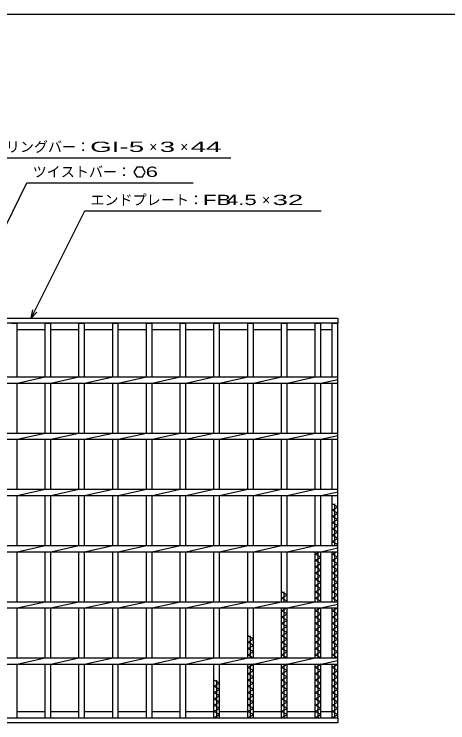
# Model space of a CAD drawing. Units: millimetres, scale not verified. Extents: x -910 to 866, y -641 to 527.
# Drawn here: x -498 to -113, y -104 to 527 of the extents above; entities that cross this region are included whole.
import ezdxf
from ezdxf.enums import TextEntityAlignment as Align

# ---------------------------------------------------------------- set-up
doc = ezdxf.new("R2010")
doc.units = ezdxf.units.MM
doc.header["$LTSCALE"] = 5
for name, color, linetype, lineweight in [('0_2', 150, 'Continuous', 25), ('16', 3, 'Continuous', 25), ('22', 4, 'Continuous', 25)]:
    doc.layers.add(name, color=color, linetype=linetype, lineweight=lineweight)
doc.styles.add('ベクトル', font='')
doc.styles.get('ベクトル').set_extended_font_data('ベクトル')

msp = doc.modelspace()

# ---------------------------------------------------------------- linework, layer by layer
at = {"layer": '0_2'}
msp.add_line((-864.5, 526.75), (865.5, 526.75), dxfattribs=at)
at = {"layer": '16'}
for p, q in [((-711, 256.25), (-211, 256.25)), ((-211, 256.25), (-211, 251.75)), ((-211, 251.75), (-711, 251.75)), ((-501, 251.75), (-496, 251.75)), ((-496, 204), (-496, 251.75)), ((-496, 246.25), (-471, 246.25)), ((-471, 204), (-471, 251.75)), ((-471, 251.75), (-466, 251.75)), ((-466, 204), (-466, 251.75)), ((-466, 246.25), (-441, 246.25)), ((-441, 204), (-441, 251.75)), ((-441, 251.75), (-436, 251.75)), ((-436, 204), (-436, 251.75)), ((-436, 246.25), (-411, 246.25)), ((-411, 204), (-411, 251.75)), ((-411, 251.75), (-406, 251.75)), ((-406, 204), (-406, 251.75)), ((-406, 246.25), (-381, 246.25)), ((-381, 204), (-381, 251.75)), ((-381, 251.75), (-376, 251.75)), ((-376, 204), (-376, 251.75)), ((-376, 246.25), (-351, 246.25)), ((-351, 204), (-351, 251.75)), ((-351, 251.75), (-346, 251.75)), ((-346, 204), (-346, 251.75)), ((-346, 246.25), (-321, 246.25)), ((-321, 204), (-321, 251.75)), ((-321, 251.75), (-316, 251.75)), ((-316, 204), (-316, 251.75)), ((-316, 246.25), (-291, 246.25)), ((-291, 204), (-291, 251.75)), ((-291, 251.75), (-286, 251.75)), ((-286, 204), (-286, 251.75)), ((-286, 246.25), (-261, 246.25)), ((-261, 204), (-261, 251.75)), ((-261, 251.75), (-256, 251.75)), ((-256, 204), (-256, 251.75)), ((-256, 246.25), (-231, 246.25)), ((-231, 204), (-231, 251.75)), ((-231, 251.75), (-226, 251.75)), ((-226, 204), (-226, 251.75)), ((-226, 246.25), (-216, 246.25)), ((-216, 204), (-216, 251.75)), ((-216, 251.75), (-211, 251.75)), ((-211, -99.25), (-211, 251.75)), ((-711, 204), (-211, 204)), ((-496, 198.5), (-471, 204)), ((-466, 198.5), (-441, 204)), ((-436, 198.5), (-411, 204)), ((-406, 198.5), (-381, 204)), ((-376, 198.5), (-351, 204)), ((-346, 198.5), (-321, 204)), ((-316, 198.5), (-291, 204)), ((-286, 198.5), (-261, 204)), ((-256, 198.5), (-231, 204)), ((-226, 198.5), (-211, 201.8)), ((-211, 198.5), (-211, 204)), ((-711, 198.5), (-211, 198.5)), ((-496, 154), (-496, 198.5)), ((-471, 154), (-471, 198.5)), ((-466, 154), (-466, 198.5)), ((-441, 154), (-441, 198.5)), ((-436, 154), (-436, 198.5)), ((-411, 154), (-411, 198.5)), ((-406, 154), (-406, 198.5)), ((-381, 154), (-381, 198.5)), ((-376, 154), (-376, 198.5)), ((-351, 154), (-351, 198.5)), ((-346, 154), (-346, 198.5)), ((-321, 154), (-321, 198.5)), ((-316, 154), (-316, 198.5)), ((-291, 154), (-291, 198.5)), ((-286, 154), (-286, 198.5)), ((-261, 154), (-261, 198.5)), ((-256, 154), (-256, 198.5)), ((-231, 154), (-231, 198.5)), ((-226, 154), (-226, 198.5)), ((-216, 154), (-216, 198.5)), ((-711, 154), (-211, 154)), ((-496, 148.5), (-471, 154)), ((-466, 148.5), (-441, 154)), ((-436, 148.5), (-411, 154)), ((-406, 148.5), (-381, 154)), ((-376, 148.5), (-351, 154)), ((-346, 148.5), (-321, 154)), ((-316, 148.5), (-291, 154)), ((-286, 148.5), (-261, 154)), ((-256, 148.5), (-231, 154)), ((-226, 148.5), (-211, 151.8)), ((-211, 148.5), (-211, 154)), ((-711, 148.5), (-211, 148.5)), ((-496, 104), (-496, 148.5)), ((-471, 104), (-471, 148.5)), ((-466, 104), (-466, 148.5)), ((-441, 104), (-441, 148.5)), ((-436, 104), (-436, 148.5)), ((-411, 104), (-411, 148.5)), ((-406, 104), (-406, 148.5)), ((-381, 104), (-381, 148.5)), ((-376, 104), (-376, 148.5)), ((-351, 104), (-351, 148.5)), ((-346, 104), (-346, 148.5)), ((-321, 104), (-321, 148.5)), ((-316, 104), (-316, 148.5)), ((-291, 104), (-291, 148.5)), ((-286, 104), (-286, 148.5)), ((-261, 104), (-261, 148.5)), ((-256, 104), (-256, 148.5)), ((-231, 104), (-231, 148.5)), ((-226, 104), (-226, 148.5)), ((-216, 104), (-216, 148.5)), ((-711, 104), (-211, 104)), ((-496, 98.5), (-471, 104)), ((-466, 98.5), (-441, 104)), ((-436, 98.5), (-411, 104)), ((-406, 98.5), (-381, 104)), ((-376, 98.5), (-351, 104)), ((-346, 98.5), (-321, 104)), ((-316, 98.5), (-291, 104)), ((-286, 98.5), (-261, 104)), ((-256, 98.5), (-231, 104)), ((-226, 98.5), (-211, 101.8)), ((-211, 98.5), (-211, 104)), ((-711, 98.5), (-211, 98.5)), ((-496, 54), (-496, 98.5)), ((-471, 54), (-471, 98.5)), ((-466, 54), (-466, 98.5)), ((-441, 54), (-441, 98.5)), ((-436, 54), (-436, 98.5)), ((-411, 54), (-411, 98.5)), ((-406, 54), (-406, 98.5)), ((-381, 54), (-381, 98.5)), ((-376, 54), (-376, 98.5)), ((-351, 54), (-351, 98.5)), ((-346, 54), (-346, 98.5)), ((-321, 54), (-321, 98.5)), ((-316, 54), (-316, 98.5)), ((-291, 54), (-291, 98.5)), ((-286, 54), (-286, 98.5)), ((-261, 54), (-261, 98.5)), ((-256, 54), (-256, 98.5)), ((-231, 54), (-231, 98.5)), ((-226, 54), (-226, 98.5)), ((-216, 54), (-216, 98.5)), ((-211, 88.35), (-216, 91.15)), ((-216, 85.55), (-211, 88.35)), ((-213.5, 54), (-213.5, 91.15)), ((-211, 82.75), (-216, 85.55)), ((-216, 79.95), (-211, 82.75)), ((-211, 77.15), (-216, 79.95)), ((-216, 74.35), (-211, 77.15)), ((-211, 71.55), (-216, 74.35)), ((-216, 68.75), (-211, 71.55)), ((-211, 65.95), (-216, 68.75)), ((-216, 63.15), (-211, 65.95)), ((-211, 60.35), (-216, 63.15)), ((-216, 57.55), (-211, 60.35)), ((-211, 54.75), (-216, 57.55)), ((-711, 54), (-211, 54)), ((-496, 48.5), (-471, 54)), ((-466, 48.5), (-441, 54)), ((-436, 48.5), (-411, 54)), ((-406, 48.5), (-381, 54)), ((-376, 48.5), (-351, 54)), ((-346, 48.5), (-321, 54)), ((-316, 48.5), (-291, 54)), ((-286, 48.5), (-261, 54)), ((-256, 48.5), (-231, 54)), ((-226, 48.5), (-211, 51.8)), ((-212.339, 54), (-211, 54.75)), ((-211, 48.5), (-211, 54)), ((-711, 48.5), (-211, 48.5)), ((-496, 4), (-496, 48.5)), ((-471, 4), (-471, 48.5)), ((-466, 4), (-466, 48.5)), ((-441, 4), (-441, 48.5)), ((-436, 4), (-436, 48.5)), ((-411, 4), (-411, 48.5)), ((-406, 4), (-406, 48.5)), ((-381, 4), (-381, 48.5)), ((-376, 4), (-376, 48.5)), ((-351, 4), (-351, 48.5)), ((-346, 4), (-346, 48.5)), ((-321, 4), (-321, 48.5)), ((-316, 4), (-316, 48.5)), ((-291, 4), (-291, 48.5)), ((-286, 4), (-286, 48.5)), ((-261, 4), (-261, 48.5)), ((-256, 4), (-256, 48.5)), ((-231, 4), (-231, 48.5)), ((-231, 46.35), (-227.161, 48.5)), ((-226, 43.55), (-231, 46.35)), ((-228.5, 4), (-228.5, 48.5)), ((-226, 4), (-226, 48.5)), ((-216, 4), (-216, 48.5)), ((-216, 46.35), (-212.161, 48.5)), ((-211, 43.55), (-216, 46.35)), ((-213.5, 4), (-213.5, 48.5)), ((-231, 40.75), (-226, 43.55)), ((-226, 37.95), (-231, 40.75)), ((-231, 35.15), (-226, 37.95)), ((-216, 40.75), (-211, 43.55)), ((-211, 37.95), (-216, 40.75)), ((-216, 35.15), (-211, 37.95)), ((-226, 32.35), (-231, 35.15)), ((-231, 29.55), (-226, 32.35)), ((-211, 32.35), (-216, 35.15)), ((-216, 29.55), (-211, 32.35)), ((-226, 26.75), (-231, 29.55)), ((-231, 23.95), (-226, 26.75)), ((-211, 26.75), (-216, 29.55)), ((-216, 23.95), (-211, 26.75)), ((-226, 21.15), (-231, 23.95)), ((-231, 18.35), (-226, 21.15)), ((-211, 21.15), (-216, 23.95)), ((-216, 18.35), (-211, 21.15)), ((-256, 9.95), (-261, 12.75)), ((-258.5, 4), (-258.5, 12.75)), ((-226, 15.55), (-231, 18.35)), ((-231, 12.75), (-226, 15.55)), ((-226, 9.95), (-231, 12.75)), ((-211, 15.55), (-216, 18.35)), ((-216, 12.75), (-211, 15.55)), ((-211, 9.95), (-216, 12.75)), ((-261, 7.15), (-256, 9.95)), ((-256, 4.35), (-261, 7.15)), ((-231, 7.15), (-226, 9.95)), ((-226, 4.35), (-231, 7.15)), ((-216, 7.15), (-211, 9.95)), ((-211, 4.35), (-216, 7.15)), ((-711, 4), (-211, 4)), ((-496, -1.5), (-471, 4)), ((-466, -1.5), (-441, 4)), ((-436, -1.5), (-411, 4)), ((-406, -1.5), (-381, 4)), ((-376, -1.5), (-351, 4)), ((-346, -1.5), (-321, 4)), ((-316, -1.5), (-291, 4)), ((-286, -1.5), (-261, 4)), ((-256.625, 4), (-256, 4.35)), ((-256, -1.5), (-231, 4)), ((-226.625, 4), (-226, 4.35)), ((-226, -1.5), (-211, 1.8)), ((-211.625, 4), (-211, 4.35)), ((-211, -1.5), (-211, 4)), ((-711, -1.5), (-211, -1.5)), ((-496, -46), (-496, -1.5)), ((-471, -46), (-471, -1.5)), ((-466, -46), (-466, -1.5)), ((-441, -46), (-441, -1.5)), ((-436, -46), (-436, -1.5)), ((-411, -46), (-411, -1.5)), ((-406, -46), (-406, -1.5)), ((-381, -46), (-381, -1.5)), ((-376, -46), (-376, -1.5)), ((-351, -46), (-351, -1.5)), ((-346, -46), (-346, -1.5)), ((-321, -46), (-321, -1.5)), ((-316, -46), (-316, -1.5)), ((-291, -46), (-291, -1.5)), ((-286, -46), (-286, -1.5)), ((-261, -46), (-261, -1.5)), ((-261, -4.05), (-256.446, -1.5)), ((-256, -6.85), (-261, -4.05)), ((-258.5, -46), (-258.5, -1.5)), ((-256, -46), (-256, -1.5)), ((-231, -46), (-231, -1.5)), ((-231, -4.05), (-226.446, -1.5)), ((-226, -6.85), (-231, -4.05)), ((-228.5, -46), (-228.5, -1.5)), ((-226, -46), (-226, -1.5)), ((-216, -46), (-216, -1.5)), ((-216, -4.05), (-211.446, -1.5)), ((-211, -6.85), (-216, -4.05)), ((-213.5, -46), (-213.5, -1.5)), ((-261, -9.65), (-256, -6.85)), ((-256, -12.45), (-261, -9.65)), ((-261, -15.25), (-256, -12.45)), ((-231, -9.65), (-226, -6.85)), ((-226, -12.45), (-231, -9.65)), ((-231, -15.25), (-226, -12.45)), ((-216, -9.65), (-211, -6.85)), ((-211, -12.45), (-216, -9.65)), ((-216, -15.25), (-211, -12.45)), ((-256, -18.05), (-261, -15.25)), ((-261, -20.85), (-256, -18.05)), ((-226, -18.05), (-231, -15.25)), ((-231, -20.85), (-226, -18.05)), ((-211, -18.05), (-216, -15.25)), ((-216, -20.85), (-211, -18.05)), ((-256, -23.65), (-261, -20.85)), ((-261, -26.45), (-256, -23.65)), ((-226, -23.65), (-231, -20.85)), ((-231, -26.45), (-226, -23.65)), ((-211, -23.65), (-216, -20.85)), ((-216, -26.45), (-211, -23.65)), ((-286, -29.25), (-291, -26.45)), ((-291, -32.05), (-286, -29.25)), ((-288.5, -46), (-288.5, -26.45)), ((-256, -29.25), (-261, -26.45)), ((-261, -32.05), (-256, -29.25)), ((-226, -29.25), (-231, -26.45)), ((-231, -32.05), (-226, -29.25)), ((-211, -29.25), (-216, -26.45)), ((-216, -32.05), (-211, -29.25)), ((-286, -34.85), (-291, -32.05)), ((-291, -37.65), (-286, -34.85)), ((-286, -40.45), (-291, -37.65)), ((-256, -34.85), (-261, -32.05)), ((-261, -37.65), (-256, -34.85)), ((-256, -40.45), (-261, -37.65)), ((-226, -34.85), (-231, -32.05)), ((-231, -37.65), (-226, -34.85)), ((-226, -40.45), (-231, -37.65)), ((-211, -34.85), (-216, -32.05)), ((-216, -37.65), (-211, -34.85)), ((-211, -40.45), (-216, -37.65)), ((-291, -43.25), (-286, -40.45)), ((-286.089, -46), (-291, -43.25)), ((-261, -43.25), (-256, -40.45)), ((-256.089, -46), (-261, -43.25)), ((-231, -43.25), (-226, -40.45)), ((-226.089, -46), (-231, -43.25)), ((-216, -43.25), (-211, -40.45)), ((-211, -46.05), (-216, -43.25)), ((-711, -46), (-211, -46)), ((-496, -51.5), (-471, -46)), ((-466, -51.5), (-441, -46)), ((-436, -51.5), (-411, -46)), ((-406, -51.5), (-381, -46)), ((-376, -51.5), (-351, -46)), ((-346, -51.5), (-321, -46)), ((-316, -51.5), (-291, -46)), ((-286, -51.5), (-261, -46)), ((-256, -51.5), (-231, -46)), ((-226, -51.5), (-211, -48.2)), ((-211, -51.5), (-211, -46)), ((-711, -51.5), (-211, -51.5)), ((-496, -99.25), (-496, -51.5)), ((-471, -99.25), (-471, -51.5)), ((-466, -99.25), (-466, -51.5)), ((-441, -99.25), (-441, -51.5)), ((-436, -99.25), (-436, -51.5)), ((-411, -99.25), (-411, -51.5)), ((-406, -99.25), (-406, -51.5)), ((-381, -99.25), (-381, -51.5)), ((-376, -99.25), (-376, -51.5)), ((-351, -99.25), (-351, -51.5)), ((-346, -99.25), (-346, -51.5)), ((-321, -99.25), (-321, -51.5)), ((-316, -99.25), (-316, -51.5)), ((-291, -99.25), (-291, -51.5)), ((-291, -54.45), (-286, -51.65)), ((-286, -57.25), (-291, -54.45)), ((-288.5, -99.25), (-288.5, -51.5)), ((-286, -51.65), (-286.268, -51.5)), ((-286, -99.25), (-286, -51.5)), ((-261, -99.25), (-261, -51.5)), ((-261, -54.45), (-256, -51.65)), ((-256, -57.25), (-261, -54.45)), ((-258.5, -99.25), (-258.5, -51.5)), ((-256, -51.65), (-256.268, -51.5)), ((-256, -99.25), (-256, -51.5)), ((-231, -99.25), (-231, -51.5)), ((-231, -54.45), (-226, -51.65)), ((-226, -57.25), (-231, -54.45)), ((-228.5, -99.25), (-228.5, -51.5)), ((-226, -51.65), (-226.268, -51.5)), ((-226, -99.25), (-226, -51.5)), ((-216, -99.25), (-216, -51.5)), ((-216, -54.45), (-211, -51.65)), ((-211, -57.25), (-216, -54.45)), ((-213.5, -99.25), (-213.5, -51.5)), ((-211, -51.65), (-211.268, -51.5)), ((-291, -60.05), (-286, -57.25)), ((-286, -62.85), (-291, -60.05)), ((-291, -65.65), (-286, -62.85)), ((-261, -60.05), (-256, -57.25)), ((-256, -62.85), (-261, -60.05)), ((-261, -65.65), (-256, -62.85)), ((-231, -60.05), (-226, -57.25)), ((-226, -62.85), (-231, -60.05)), ((-231, -65.65), (-226, -62.85)), ((-216, -60.05), (-211, -57.25)), ((-211, -62.85), (-216, -60.05)), ((-216, -65.65), (-211, -62.85)), ((-316, -68.45), (-321, -65.65)), ((-321, -71.25), (-316, -68.45)), ((-318.5, -99.25), (-318.5, -65.65)), ((-286, -68.45), (-291, -65.65)), ((-291, -71.25), (-286, -68.45)), ((-256, -68.45), (-261, -65.65)), ((-261, -71.25), (-256, -68.45)), ((-226, -68.45), (-231, -65.65)), ((-231, -71.25), (-226, -68.45)), ((-211, -68.45), (-216, -65.65)), ((-216, -71.25), (-211, -68.45)), ((-316, -74.05), (-321, -71.25)), ((-321, -76.85), (-316, -74.05)), ((-286, -74.05), (-291, -71.25)), ((-291, -76.85), (-286, -74.05)), ((-256, -74.05), (-261, -71.25)), ((-261, -76.85), (-256, -74.05)), ((-226, -74.05), (-231, -71.25)), ((-231, -76.85), (-226, -74.05)), ((-211, -74.05), (-216, -71.25)), ((-216, -76.85), (-211, -74.05)), ((-316, -79.65), (-321, -76.85)), ((-321, -82.45), (-316, -79.65)), ((-286, -79.65), (-291, -76.85)), ((-291, -82.45), (-286, -79.65)), ((-256, -79.65), (-261, -76.85)), ((-261, -82.45), (-256, -79.65)), ((-226, -79.65), (-231, -76.85)), ((-231, -82.45), (-226, -79.65)), ((-211, -79.65), (-216, -76.85)), ((-216, -82.45), (-211, -79.65)), ((-316, -85.25), (-321, -82.45)), ((-321, -88.05), (-316, -85.25)), ((-316, -90.85), (-321, -88.05)), ((-286, -85.25), (-291, -82.45)), ((-291, -88.05), (-286, -85.25)), ((-286, -90.85), (-291, -88.05)), ((-256, -85.25), (-261, -82.45)), ((-261, -88.05), (-256, -85.25)), ((-256, -90.85), (-261, -88.05)), ((-226, -85.25), (-231, -82.45)), ((-231, -88.05), (-226, -85.25)), ((-226, -90.85), (-231, -88.05)), ((-211, -85.25), (-216, -82.45)), ((-216, -88.05), (-211, -85.25)), ((-211, -90.85), (-216, -88.05)), ((-496, -93.75), (-471, -93.75)), ((-466, -93.75), (-441, -93.75)), ((-436, -93.75), (-411, -93.75)), ((-406, -93.75), (-381, -93.75)), ((-376, -93.75), (-351, -93.75)), ((-346, -93.75), (-321, -93.75)), ((-321, -93.65), (-316, -90.85)), ((-316, -96.45), (-321, -93.65)), ((-316, -93.75), (-291, -93.75)), ((-291, -93.65), (-286, -90.85)), ((-286, -96.45), (-291, -93.65)), ((-286, -93.75), (-261, -93.75)), ((-261, -93.65), (-256, -90.85)), ((-256, -96.45), (-261, -93.65)), ((-256, -93.75), (-231, -93.75)), ((-231, -93.65), (-226, -90.85)), ((-226, -96.45), (-231, -93.65)), ((-226, -93.75), (-216, -93.75)), ((-216, -93.65), (-211, -90.85)), ((-211, -96.45), (-216, -93.65)), ((-711, -99.25), (-211, -99.25)), ((-501, -99.25), (-496, -99.25)), ((-471, -99.25), (-466, -99.25)), ((-441, -99.25), (-436, -99.25)), ((-411, -99.25), (-406, -99.25)), ((-381, -99.25), (-376, -99.25)), ((-351, -99.25), (-346, -99.25)), ((-321, -99.25), (-316, -96.45)), ((-321, -99.25), (-316, -99.25)), ((-291, -99.25), (-286, -96.45)), ((-291, -99.25), (-286, -99.25)), ((-261, -99.25), (-256, -96.45)), ((-261, -99.25), (-256, -99.25)), ((-231, -99.25), (-226, -96.45)), ((-231, -99.25), (-226, -99.25)), ((-216, -99.25), (-211, -96.45)), ((-216, -99.25), (-211, -99.25)), ((-211, -99.25), (-211, -103.75)), ((-211, -103.75), (-711, -103.75))]:
    msp.add_line(p, q, dxfattribs=at)
at = {"layer": '22'}
for p, q in [((-536, 399), (-306, 399)), ((-389.625, 390.633), (-392.125, 386.302)), ((-392.125, 386.302), (-389.625, 381.972)), ((-384.625, 390.633), (-389.625, 390.633)), ((-382.125, 386.25), (-384.625, 390.633)), ((-384.625, 381.972), (-382.125, 386.302)), ((-389.625, 381.972), (-384.625, 381.972)), ((-573.5, 204), (-487.125, 376.75)), ((-487.125, 376.75), (-339.625, 376.75)), ((-483.5, 256.25), (-435.75, 351.75)), ((-435.75, 351.75), (-225.75, 351.75)), ((-483.5, 256.25), (-482, 263.55)), ((-483.5, 256.25), (-478.5, 261.75))]:
    msp.add_line(p, q, dxfattribs=at)

# ---------------------------------------------------------------- texts
at = {"layer": '22', "color": 2, "style": 'ベクトル'}
for s, p in [('ベアリングバー：', (-531, 408.75)), ('×', (-378.5, 408.75)), ('×', (-351, 408.75)), ('ツイストバー：', (-482.125, 386.5)), ('エンドプレート：', (-430.75, 361.5)), ('×', (-278.25, 361.5))]:
    msp.add_text(s, height=9.164, dxfattribs=at).set_placement(p, align=Align.MIDDLE_LEFT)
for s, width, p in [('GI-', 2, (-431, 408.75)), (' 5 ', 2, (-403.5, 408.75)), (' 3 ', 2, (-376, 408.75)), (' 44 ', 2, (-348.5, 408.75)), (' 6', 1.6, (-387.125, 386.552)), ('FB', 1.6, (-330.75, 361.5)), (' 4.5 ', 1.6, (-315.75, 361.5)), (' 32 ', 2, (-275.75, 361.5))]:
    msp.add_text(s, height=9.164, dxfattribs=dict(at, width=width)).set_placement(p, align=Align.MIDDLE_LEFT)

doc.saveas('drawing.dxf')
